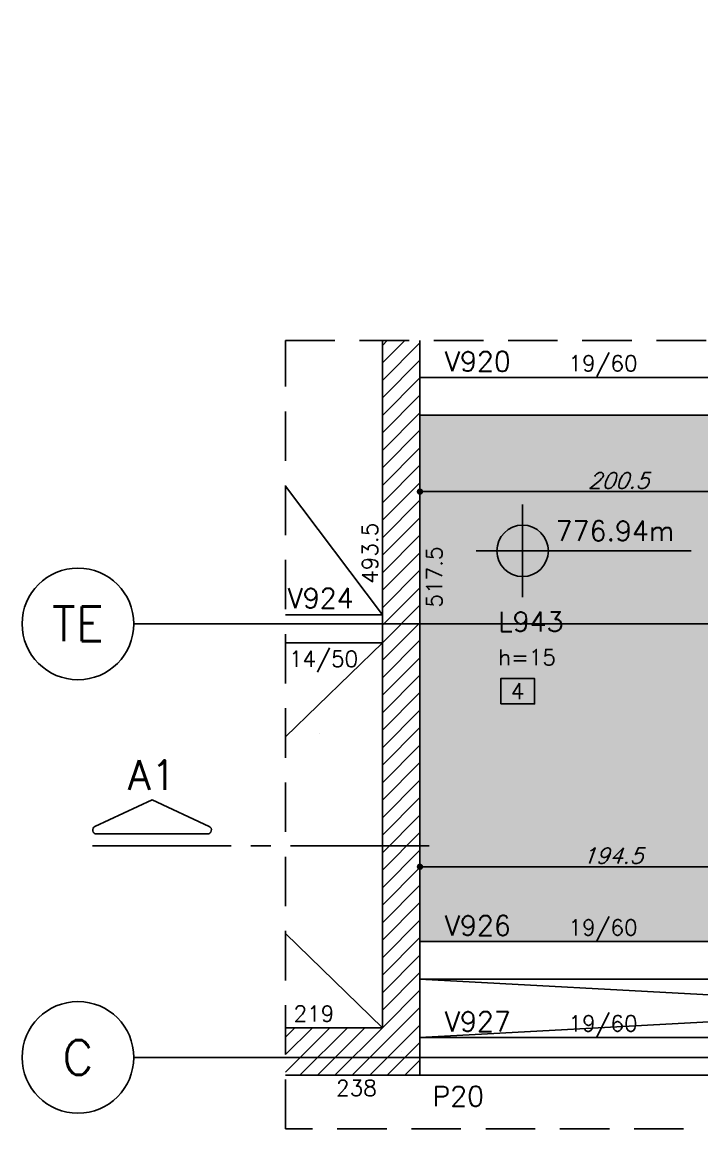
# Model space of a CAD drawing. Header units: millimetres. Extents: x -832 to 3668, y -1574 to 5296.
# Drawn here: x 1558 to 1902, y 920 to 1479 of the extents above; entities that cross this region are included whole.
import ezdxf
from ezdxf.enums import TextEntityAlignment as Align

# ---------------------------------------------------------------- set-up
doc = ezdxf.new("R2010")
doc.units = ezdxf.units.MM
doc.header["$LTSCALE"] = 50
doc.linetypes.add('DASHED', pattern=[0.75, 0.5, -0.25])
doc.linetypes.add('EIXO', pattern=[6.8, 6, -0.4, 0, -0.4])
for name, color, linetype in [('242', 12, 'Continuous'), ('F-AUX-RED', 1, 'Continuous'), ('F-CORTE-INDICAÇÃO', 4, 'Continuous'), ('F-COTAS', 106, 'Continuous'), ('F-EIXO', 12, 'EIXO'), ('F-LAJES', 3, 'Continuous'), ('F-LAJES-DIM', 2, 'Continuous'), ('F-LAJES-NOME', 4, 'Continuous'), ('F-NÍVEL-PLANTA', 2, 'Continuous'), ('F-PILARES-DIM', 172, 'Continuous'), ('F-PILARES-HACH', 174, 'Continuous'), ('F-PILARES-NOME', 170, 'Continuous'), ('F-PILARES-S', 170, 'Continuous'), ('F-TEXTO', 6, 'Continuous'), ('F-VIGAS', 3, 'Continuous'), ('F-VIGAS-DIM', 2, 'Continuous'), ('F-VIGAS-NOME', 4, 'Continuous'), ('F-VÃO', 1, 'Continuous')]:
    doc.layers.add(name, color=color, linetype=linetype)
doc.layers.add('F-DESNIVEL-3', color=7, linetype='Continuous', true_color=0xd5c7ff)
doc.styles.add('CP-TEXT-INCL', font='romans.shx', dxfattribs={"oblique": 20})
doc.styles.add('MCP', font='romans.shx')
doc.styles.add('ROMANS', font='romans.shx')
doc.dimstyles.new('CP-COTAS-50', dxfattribs={"dimscale": 0.64, "dimtxt": 12.5, "dimasz": 5, "dimexe": 5, "dimexo": 5, "dimgap": 2.5, "dimtad": 1, "dimdec": 1, "dimdsep": 46, "dimtxsty": 'CP-TEXT-INCL', "dimblk1": 'DOT', "dimblk2": 'DOT', "dimsah": 1, "dimcen": 9, "dimclrd": 256, "dimclre": 256, "dimclrt": 256, "dimadec": 0, "dimazin": 0, "dimtfac": 1, "dimtdec": 1, "dimtmove": 2, "dimatfit": 3, "dimldrblk": 'DOT', "dimfxl": 5, "dimtolj": 1, "dimarcsym": 0})
pattern_1 = [(0, (0, 0), (0, 6.985), [5.08, -1.905]), (90, (0, 0), (-6.985, 4e-16), [5.08, -1.905])]

# ---------------------------------------------------------------- blocks, each defined once
blk = doc.blocks.new('*U7')
at = {"layer": 'F-EIXO'}
blk.add_line((0, 0), (909.22, 0), dxfattribs=at)
at = {"layer": 'F-EIXO', "color": 2, "linetype": 'Continuous'}
blk.add_circle((-28.21, 0), 28.21, dxfattribs=at)
at = {"layer": 'F-TEXTO', "style": 'ROMANS'}
blk.add_attdef('EIXO', text='', height=17.5, dxfattribs=at).set_placement((-28.21, 0), align=Align.MIDDLE_CENTER)
blk = doc.blocks.new('Nível - Planta')
at = {"layer": 'F-NÍVEL-PLANTA'}
h = blk.add_hatch(color=71, dxfattribs=at)
h.paths.add_polyline_path([(0, 0), (0, 0.26, 0.414214), (-0.26, 0)])
h.paths.add_polyline_path([(0.26, 0), (0, 0), (0, -0.26, 0.414214)])
for p, q in [((0, -0.469), (0, 0.469)), ((-0.469, 0), (1.704, 0))]:
    blk.add_line(p, q, dxfattribs=at)
blk.add_circle((0, 0), 0.26, dxfattribs=at)
at = {"layer": 'F-TEXTO', "color": 3, "style": 'MCP'}
blk.add_attdef('NÍVEL', (0.333, 0.102), '', height=0.2, dxfattribs=at)
blk = doc.blocks.new('*U6')
at = {"layer": 'F-LAJES-DIM', "color": 1}
blk.add_lwpolyline([(0, 0), (21.39, 0), (21.39, 16), (0, 16)], close=True, dxfattribs=at)
at = {"layer": 'F-LAJES-DIM', "style": 'MCP'}
blk.add_attdef('DIM', text='', height=10, dxfattribs=at).set_placement((10.7, 8), align=Align.MIDDLE_CENTER)
blk = doc.blocks.new('_DOT')
at = {"color": 0, "linetype": 'ByBlock'}
blk.add_line((-0.5, 0), (-1, 0), dxfattribs=at)
at = {"color": 0, "linetype": 'ByBlock', "const_width": 0.5}
blk.add_lwpolyline([(-0.25, 0, 1), (0.25, 0, 1)], format="xyb", close=True, dxfattribs=at)
blk = doc.blocks.new('*D23')
at = {"layer": 'DEFPOINTS', "color": 0, "transparency": 16777216}
for p in [(1953.96, 1052.7), (1759.46, 1050.1), (1953.96, 1050.1)]:
    blk.add_point(p, dxfattribs=at)
at = {"layer": 'F-COTAS', "lineweight": -2, "transparency": 16777216}
for p, q in [((1759.46, 1053.3), (1759.46, 1055.9)), ((1762.66, 1052.7), (1950.76, 1052.7)), ((1953.96, 1053.3), (1953.96, 1055.9))]:
    blk.add_line(p, q, dxfattribs=at)
at = {"layer": 'F-COTAS', "lineweight": -2, "transparency": 16777216, "xscale": 3.2, "yscale": 3.2, "zscale": 3.2, "rotation": 180}
blk.add_blockref('_DOT', (1759.46, 1052.7), dxfattribs=at)
at = {"layer": 'F-COTAS', "lineweight": -2, "transparency": 16777216, "xscale": 3.2, "yscale": 3.2, "zscale": 3.2}
blk.add_blockref('_DOT', (1953.96, 1052.7), dxfattribs=at)
at = {"layer": 'F-COTAS', "transparency": 16777216, "insert": (1856.71, 1058.3), "char_height": 8, "attachment_point": 5, "style": 'CP-TEXT-INCL'}
blk.add_mtext('\\A1;194.5', dxfattribs=at)
blk = doc.blocks.new('*D35')
at = {"layer": 'DEFPOINTS', "color": 0, "transparency": 16777216}
for p in [(1959.96, 1242.23), (1759.46, 1240.18), (1959.96, 1240.18)]:
    blk.add_point(p, dxfattribs=at)
at = {"layer": 'F-COTAS', "lineweight": -2, "transparency": 16777216}
for p, q in [((1759.46, 1243.38), (1759.46, 1245.43)), ((1762.66, 1242.23), (1956.76, 1242.23)), ((1959.96, 1243.38), (1959.96, 1245.43))]:
    blk.add_line(p, q, dxfattribs=at)
at = {"layer": 'F-COTAS', "lineweight": -2, "transparency": 16777216, "xscale": 3.2, "yscale": 3.2, "zscale": 3.2, "rotation": 180}
blk.add_blockref('_DOT', (1759.46, 1242.23), dxfattribs=at)
at = {"layer": 'F-COTAS', "lineweight": -2, "transparency": 16777216, "xscale": 3.2, "yscale": 3.2, "zscale": 3.2}
blk.add_blockref('_DOT', (1959.96, 1242.23), dxfattribs=at)
at = {"layer": 'F-COTAS', "transparency": 16777216, "insert": (1859.71, 1247.83), "char_height": 8, "attachment_point": 5, "style": 'CP-TEXT-INCL'}
blk.add_mtext('\\A1;200.5', dxfattribs=at)
blk = doc.blocks.new('*U9')
at = {"layer": 'F-CORTE-INDICAÇÃO'}
for p, q in [((-100, 0), (-170, 0)), ((-80, 0), (-90, 0)), ((-70, 0), (0, 0))]:
    blk.add_line(p, q, dxfattribs=at)
blk.add_lwpolyline([(-112, 6, 0.802585), (-111.15, 9.81), (-140, 23.26), (-168.85, 9.81, 0.802585), (-168, 6)], format="xyb", close=True, dxfattribs=at)
at = {"layer": 'F-CORTE-INDICAÇÃO', "style": 'ROMANS'}
blk.add_attdef('CORTE', text='', height=15, dxfattribs=at).set_placement((-140, 35.76), align=Align.MIDDLE_CENTER)
at = {"layer": 'F-CORTE-INDICAÇÃO', "color": 2, "style": 'ROMANS'}
blk.add_attdef('FOLHA', text='', height=12, dxfattribs=at).set_placement((-140, -10), align=Align.MIDDLE_CENTER)

msp = doc.modelspace()

# ---------------------------------------------------------------- hatches: boundary and pattern name
h = msp.add_hatch()
h.set_pattern_fill('ANGLE', color=256)
h.set_pattern_definition(pattern_1)
h.paths.add_polyline_path([(1769.93, 1300.52), (1810.17, 1300.52), (1810.17, 1315.52), (1769.93, 1315.52)], flags=9)
h = msp.add_hatch()
h.set_pattern_fill('ANGLE', color=256)
h.set_pattern_definition(pattern_1)
h.paths.add_polyline_path([(1833.69, 1297.31), (1875.22, 1297.31), (1875.22, 1315.59), (1833.69, 1315.59)], flags=9)
h = msp.add_hatch()
h.set_pattern_fill('ANGLE', color=256)
h.set_pattern_definition(pattern_1)
h.paths.add_polyline_path([(1740.21, 1194.79), (1740.21, 1230.79), (1728.21, 1230.79), (1728.21, 1194.79)], flags=9)
h = msp.add_hatch()
h.set_pattern_fill('ANGLE', color=256)
h.set_pattern_definition(pattern_1)
h.paths.add_polyline_path([(1772.71, 1182.79), (1772.71, 1218.79), (1760.71, 1218.79), (1760.71, 1182.79)], flags=9)
h = msp.add_hatch()
h.set_pattern_fill('ANGLE', color=256)
h.set_pattern_definition(pattern_1)
h.paths.add_polyline_path([(1690.52, 1180.93), (1731.24, 1180.93), (1731.24, 1195.93), (1690.52, 1195.93)], flags=9)
h = msp.add_hatch()
h.set_pattern_fill('ANGLE', color=256)
h.set_pattern_definition(pattern_1)
h.paths.add_polyline_path([(1798.42, 1169.02), (1836.75, 1169.02), (1836.75, 1184.02), (1798.42, 1184.02)], flags=9)
h = msp.add_hatch()
h.set_pattern_fill('ANGLE', color=256)
h.set_pattern_definition(pattern_1)
h.paths.add_polyline_path([(1692.51, 1148.03), (1734.03, 1148.03), (1734.03, 1166.31), (1692.51, 1166.31)], flags=9)
h = msp.add_hatch()
h.set_pattern_fill('ANGLE', color=256)
h.set_pattern_definition(pattern_1)
h.paths.add_polyline_path([(1798.54, 1152.52), (1832.25, 1152.52), (1832.25, 1164.52), (1798.54, 1164.52)], flags=9)
h = msp.add_hatch()
h.set_pattern_fill('ANGLE', color=256)
h.set_pattern_definition(pattern_1)
h.paths.add_polyline_path([(1769.93, 1015.52), (1810.17, 1015.52), (1810.17, 1030.52), (1769.93, 1030.52)], flags=9)
h = msp.add_hatch()
h.set_pattern_fill('ANGLE', color=256)
h.set_pattern_definition(pattern_1)
h.paths.add_polyline_path([(1833.69, 1012.31), (1875.22, 1012.31), (1875.22, 1030.59), (1833.69, 1030.59)], flags=9)
h = msp.add_hatch()
h.set_pattern_fill('ANGLE', color=256)
h.set_pattern_definition(pattern_1)
h.paths.add_polyline_path([(1694.74, 972.45), (1718.93, 972.45), (1718.93, 984.45), (1694.74, 984.45)], flags=9)
h = msp.add_hatch()
h.set_pattern_fill('ANGLE', color=256)
h.set_pattern_definition(pattern_1)
h.paths.add_polyline_path([(1769.93, 967.02), (1810.17, 967.02), (1810.17, 982.02), (1769.93, 982.02)], flags=9)
h = msp.add_hatch()
h.set_pattern_fill('ANGLE', color=256)
h.set_pattern_definition(pattern_1)
h.paths.add_polyline_path([(1833.69, 963.81), (1875.22, 963.81), (1875.22, 982.09), (1833.69, 982.09)], flags=9)
h = msp.add_hatch()
h.set_pattern_fill('ANGLE', color=256)
h.set_pattern_definition(pattern_1)
h.paths.add_polyline_path([(1716.26, 934.95), (1740.83, 934.95), (1740.83, 946.95), (1716.26, 946.95)], flags=9)
h = msp.add_hatch()
h.set_pattern_fill('ANGLE', color=256)
h.set_pattern_definition(pattern_1)
h.paths.add_polyline_path([(1765.11, 929.27), (1795.83, 929.27), (1795.83, 944.27), (1765.11, 944.27)], flags=9)
at = {"layer": 'F-DESNIVEL-3'}
h = msp.add_hatch(color=256, dxfattribs=at)
h.dxf.hatch_style = 1
h.paths.add_polyline_path([(1959.96, 1280.9), (1759.46, 1280.9), (1759.46, 1014.9), (1953.96, 1014.9), (1953.96, 1140.9), (1959.96, 1140.9)])
h.paths.add_polyline_path([(1959.96, 2230.9), (1759.46, 2230.9), (1759.46, 1964.9), (1953.96, 1964.9), (1953.96, 2090.9), (1959.96, 2090.9)])
h.paths.add_polyline_path([(1953.96, 3040.9), (1959.96, 3040.9), (1959.96, 3180.9), (1759.46, 3180.9), (1759.46, 2914.9), (1953.96, 2914.9)])
h.paths.add_polyline_path([(1953.96, 3990.9), (1909.96, 3990.9), (1909.96, 4130.9), (1759.46, 4130.9), (1759.46, 3864.9), (1953.96, 3864.9)])
at = {"layer": 'F-PILARES-HACH', "linetype": 'Continuous'}
h = msp.add_hatch(dxfattribs=at)
h.set_pattern_fill('ANSI31', color=256, scale=50, style=0)
h.set_pattern_definition([(45, (1740.456, 971.398), (-4.41942, 4.41942), [])])
h.paths.add_polyline_path([(1759.46, 1318.57), (1740.46, 1318.57), (1740.46, 971.4), (1691.49, 971.4), (1691.49, 947.4), (1759.46, 947.4)])

# ---------------------------------------------------------------- linework, layer by layer
at = {"layer": '242', "linetype": 'Continuous'}
for p, q in [((1708.5, 1120.19), (1708.5, 1120.19)), ((1749.96, 959.4), (1749.96, 959.4))]:
    msp.add_line(p, q, dxfattribs=at)
at = {"layer": 'F-AUX-RED', "color": 1, "linetype": 'DASHED'}
msp.add_lwpolyline([(1691.49, 1318.57), (2417.68, 1318.57), (2417.68, 920.29), (1691.49, 920.29)], close=True, dxfattribs=at)
at = {"layer": 'F-LAJES'}
msp.add_lwpolyline([(1953.96, 1014.9), (1953.96, 1140.9), (1959.96, 1140.9), (1959.96, 1280.9), (1759.46, 1280.9), (1759.46, 1014.9), (1954.96, 1014.9)], dxfattribs=at)
at = {"layer": 'F-PILARES-S', "linetype": 'Continuous'}
for points in [[(1740.46, 1318.57), (1740.46, 971.4), (1691.49, 971.4)], [(1759.46, 947.4), (1759.46, 1318.57)], [(1691.49, 947.4), (1759.46, 947.4)]]:
    msp.add_lwpolyline(points, dxfattribs=at)
at = {"layer": 'F-VIGAS'}
for points in [[(1989.96, 1299.9), (1759.46, 1299.9)], [(1759.46, 1280.9), (1999.46, 1280.9)], [(1740.46, 1179.9), (1691.49, 1179.9)], [(1691.49, 1165.9), (1740.46, 1165.9)], [(2116.46, 1014.9), (1759.46, 1014.9)], [(1759.46, 995.9), (2116.46, 995.9)], [(2305.96, 966.4), (1759.46, 966.4)], [(1759.46, 947.4), (2305.96, 947.4)]]:
    msp.add_lwpolyline(points, dxfattribs=at)
at = {"layer": 'F-VÃO'}
for p, q in [((1691.49, 1245.02), (1740.46, 1179.9)), ((1691.49, 1118.28), (1740.46, 1165.9)), ((1691.49, 1019.01), (1740.46, 971.4)), ((1759.46, 966.4), (2305.96, 995.9)), ((1759.46, 995.9), (2305.96, 966.4))]:
    msp.add_line(p, q, dxfattribs=at)

# ---------------------------------------------------------------- block references
at = {"layer": 'F-CORTE-INDICAÇÃO', "linetype": 'Continuous'}
ref = msp.add_blockref('*U9', (1764.1, 1063.28), dxfattribs=at)
ref.add_attrib('CORTE', 'A1', dxfattribs={"height": 15, "style": 'ROMANS'}).set_placement((1624.1, 1099.04), align=Align.MIDDLE_CENTER)
at = {"layer": 'F-EIXO', "linetype": 'Continuous'}
for p, values in [((1614.89, 1175.4), {'EIXO': 'TE'}), ((1614.89, 956.4), {'EIXO': 'C'})]:
    msp.add_blockref('*U7', p, dxfattribs=at).add_auto_attribs(values)
at = {"layer": 'F-LAJES-DIM', "linetype": 'Continuous', "xscale": 0.8, "yscale": 0.8, "zscale": 0.8}
msp.add_blockref('*U6', (1800.25, 1134.99), dxfattribs=at).add_auto_attribs({'DIM': '4'})
at = {"layer": 'F-NÍVEL-PLANTA', "linetype": 'Continuous', "xscale": 50, "yscale": 50, "zscale": 50}
msp.add_blockref('Nível - Planta', (1811.33, 1212.3), dxfattribs=at).add_auto_attribs({'NÍVEL': '776.94m'})

# ---------------------------------------------------------------- texts
at = {"layer": 'F-LAJES-DIM', "linetype": 'Continuous', "style": 'MCP'}
msp.add_text('h=15', height=8, dxfattribs=at).set_placement((1799.01, 1154.52))
at = {"layer": 'F-LAJES-NOME', "linetype": 'Continuous', "style": 'MCP'}
msp.add_text('L943', height=10, dxfattribs=at).set_placement((1799.01, 1171.52))
at = {"layer": 'F-PILARES-DIM', "linetype": 'Continuous', "style": 'MCP'}
for s, p in [('493.5', (1738.21, 1195.65)), ('517.5', (1770.71, 1183.65))]:
    msp.add_text(s, height=8, rotation=90, dxfattribs=at).set_placement(p)
for s, p in [('219', (1695.59, 974.45)), ('238', (1717.11, 936.95))]:
    msp.add_text(s, height=8, dxfattribs=at).set_placement(p)
at = {"layer": 'F-PILARES-NOME', "linetype": 'Continuous', "style": 'MCP'}
msp.add_text('P20', height=10, dxfattribs=at).set_placement((1765.71, 931.77))
at = {"layer": 'F-VIGAS-DIM', "linetype": 'Continuous', "style": 'MCP'}
for s, p in [('19/60', (1834.46, 1303.02)), ('14/50', (1693.27, 1153.74)), ('19/60', (1834.46, 1018.02)), ('19/60', (1834.46, 969.52))]:
    msp.add_text(s, height=8, dxfattribs=at).set_placement(p)
at = {"layer": 'F-VIGAS-NOME', "linetype": 'Continuous', "style": 'MCP'}
for s, p in [('V920', (1771.96, 1303.02)), ('V924', (1692.55, 1183.43)), ('V926', (1771.96, 1018.02)), ('V927', (1771.96, 969.52))]:
    msp.add_text(s, height=10, dxfattribs=at).set_placement(p)

# ---------------------------------------------------------------- dimensions: what is measured, and where the dimension line sits
at = {"layer": 'F-COTAS'}
for base, p1, p2, picture, middle in [((1959.96, 1242.23), (1759.46, 1240.18), (1959.96, 1240.18), '*D35', (1859.71, 1247.83)), ((1953.96, 1052.7), (1759.46, 1050.1), (1953.96, 1050.1), '*D23', (1856.71, 1058.3))]:
    dim = msp.add_linear_dim(base=base, p1=p1, p2=p2, dimstyle='CP-COTAS-50', override={"dimfxl": 2.5}, dxfattribs=at)
    dim.commit()
    dim.dimension.update_dxf_attribs({"geometry": picture, "text_midpoint": middle})

doc.saveas('drawing.dxf')
